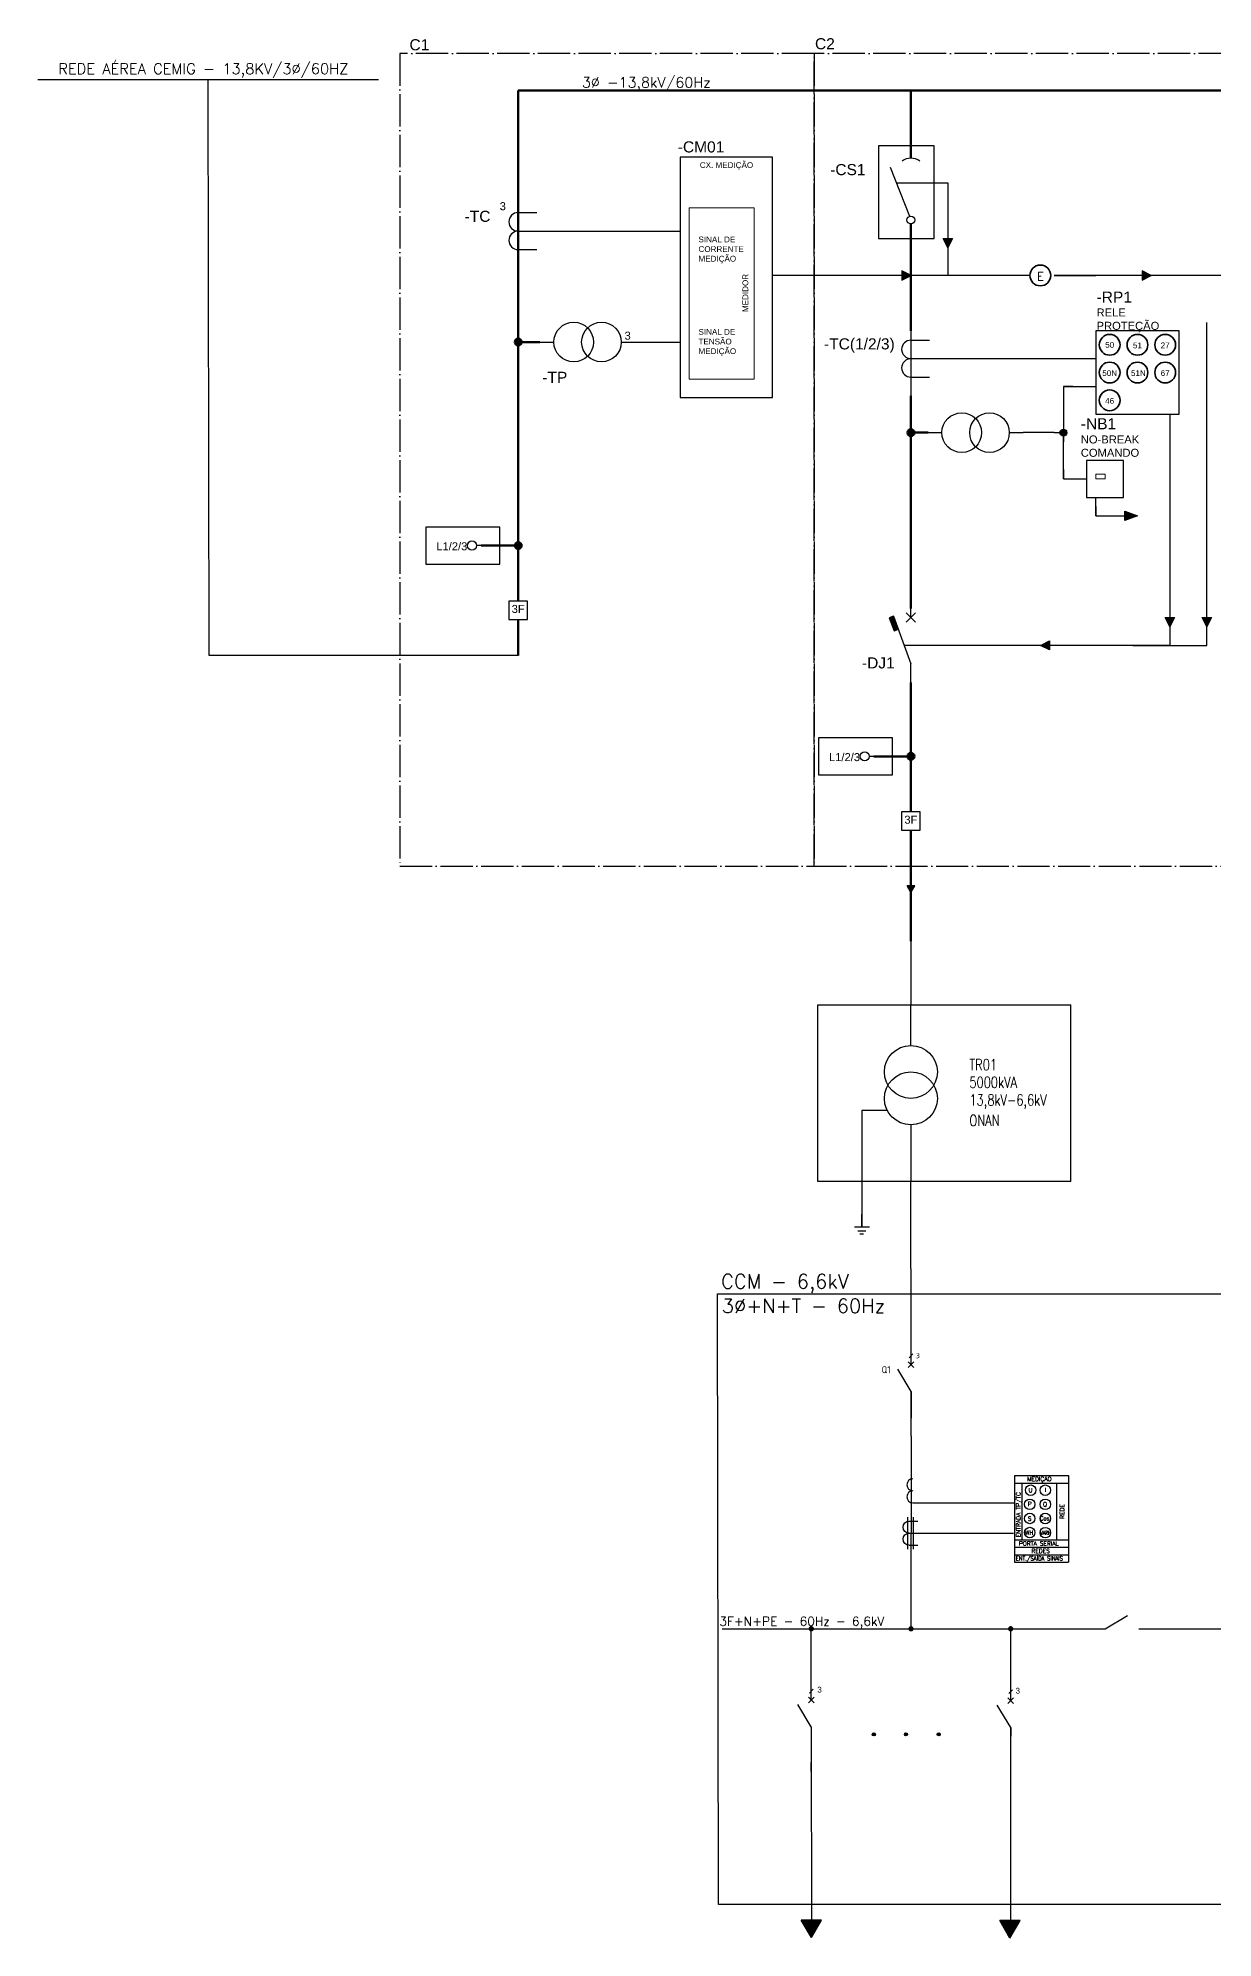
# Model space of a CAD drawing. Header units: metres. Extents: x 3327 to 4252, y 2427 to 3035.
# Drawn here: x 3327 to 3691, y 2440 to 3028 of the extents above; entities that cross this region are included whole.
import ezdxf
from ezdxf.enums import TextEntityAlignment as Align

# ---------------------------------------------------------------- set-up
doc = ezdxf.new("R2010")
doc.units = ezdxf.units.M
doc.header["$LTSCALE"] = 50
doc.header["$MEASUREMENT"] = 0
doc.header["$PDMODE"] = 1
doc.header["$PDSIZE"] = 10
for name, pattern in [('CONTINUA', [0.6, 0.2, 0.2, 0.2]), ('DASHDOTX2', [2, 1, -0.5, 0, -0.5]), ('EPL_DASH', [1, 0.5, -0.5]), ('EPL_DASHDOT', [1, 0.8, -0.1, 0, -0.1]), ('PHANTOM', [63.5, 31.75, -6.35, 6.35, -6.35, 6.35, -6.35])]:
    doc.linetypes.add(name, pattern=pattern)
doc.layers.get('0').update_dxf_attribs({"linetype": 'CONTINUOUS'})
for name, color, linetype in [('1', 1, 'CONTINUOUS'), ('2', 7, 'CONTINUOUS'), ('3', 1, 'CONTINUOUS'), ('5', 1, 'CONTINUOUS'), ('condutores', 1, 'CONTINUOUS'), ('E-SYM2', 7, 'CONTINUOUS'), ('EL_TEXTO', 2, 'CONTINUOUS'), ('EL_VIEWPORT', 6, 'CONTINUOUS'), ('LIMITE', 4, 'DASHDOTX2'), ('LINHA V', 3, 'CONTINUOUS'), ('NOTAS_GERAIS', 8, 'CONTINUOUS')]:
    doc.layers.add(name, color=color, linetype=linetype)
for name, color, linetype, lineweight in [('EPLAN100', 7, 'CONTINUOUS', 0), ('EPLAN108', 1, 'CONTINUOUS', 35), ('EPLAN300', 1, 'CONTINUOUS', 25), ('EPLAN301', 7, 'CONTINUOUS', 25), ('EPLAN305', 5, 'EPL_DASH', 25), ('EPLAN307', 134, 'EPL_DASHDOT', 25), ('EPLAN311', 1, 'CONTINUOUS', 25), ('EPLAN400', 7, 'CONTINUOUS', 35), ('EPLAN420', 7, 'CONTINUOUS', 35), ('EPLAN452', 73, 'CONTINUOUS', 35), ('EPLAN500', 3, 'CONTINUOUS', 35), ('EPLAN501', 3, 'CONTINUOUS', 35), ('EPLAN540', 1, 'CONTINUOUS', 50)]:
    doc.layers.add(name, color=color, linetype=linetype, lineweight=lineweight)
doc.styles.add('ARIAL', font='arial.ttf', dxfattribs={"height": 50})
doc.styles.add('R120', font='simplex.shx', dxfattribs={"height": 3})
doc.styles.add('ROMANS', font='romans.shx', dxfattribs={"width": 0.9})
doc.styles.add('Romans.shx', font='')
doc.styles.add('Romans.shx_I', font='')
doc.styles.add('SIMPLEX', font='isocp.shx')
doc.styles.get('Romans.shx').set_extended_font_data('Romans.shx')
doc.styles.get('Romans.shx_I').set_extended_font_data('Romans.shx', italic=True)

# ---------------------------------------------------------------- blocks, each defined once
blk = doc.blocks.new('TRAFO_JANELA')
at = {"ltscale": 5}
for p, q in [((0, -4.47), (0, 4.47)), ((0.49, 3.36), (2.95, 3.36)), ((1.66, -4.47), (1.66, 4.47)), ((0.49, -0.01), (2.95, -0.01)), ((0.49, -3.39), (2.95, -3.39))]:
    blk.add_line(p, q, dxfattribs=at)
for centre in [(0.49, 1.68), (0.49, -1.7)]:
    blk.add_arc(centre, 1.69, 90, 270)
blk = doc.blocks.new('TRAFO_CORRENTE')
at = {"ltscale": 5}
blk.add_line((0.97, -3.37), (6.7, -3.37), dxfattribs=at)
for centre in [(0.97, 1.69), (0.97, -1.69)]:
    blk.add_arc(centre, 1.69, 90, 270)

msp = doc.modelspace()

# ---------------------------------------------------------------- hatches: boundary and pattern name
at = {"layer": 'condutores', "linetype": 'CONTINUA', "lineweight": 25}
h = msp.add_hatch(color=256, dxfattribs=at)
h.dxf.hatch_style = 1
h.paths.add_polyline_path([(3596.09, 2765.67), (3598.51, 2765.67), (3597.3, 2763.58)])
h = msp.add_hatch(color=256, dxfattribs=at)
h.dxf.hatch_style = 1
h.paths.add_polyline_path([(3563.31, 2445.14), (3569.57, 2445.14), (3566.44, 2439.72)])
h = msp.add_hatch(color=256, dxfattribs=at)
h.dxf.hatch_style = 1
h.paths.add_polyline_path([(3624.87, 2445.03), (3631.13, 2445.03), (3628, 2439.61)])
at = {"layer": 'EL_VIEWPORT', "ltscale": 3}
h = msp.add_hatch(color=1, dxfattribs=at)
h.dxf.hatch_style = 1
h.paths.add_polyline_path([(3585.31, 2502.71, 1), (3586.28, 2502.71, 1)])
h = msp.add_hatch(color=1, dxfattribs=at)
h.dxf.hatch_style = 1
h.paths.add_polyline_path([(3595.27, 2502.71, 1), (3596.23, 2502.71, 1)])
h = msp.add_hatch(color=1, dxfattribs=at)
h.dxf.hatch_style = 1
h.paths.add_polyline_path([(3605.44, 2502.71, 1), (3606.41, 2502.71, 1)])
at = {"layer": 'EPLAN300', "linetype": 'Continuous', "lineweight": 25, "ltscale": 4}
for color, points in [(0, [(3608.76, 2963.39), (3607.32, 2966.26), (3610.19, 2966.26)]), (0, [(3597.38, 2954.8), (3594.52, 2956.23), (3594.52, 2953.36)]), (0, [(3671.8, 2954.8), (3668.93, 2956.23), (3668.93, 2953.36)]), (256, [(3592.08, 2844.72), (3593.42, 2845.23), (3591.9, 2849.25), (3590.56, 2848.74)]), (0, [(3677.53, 2845.9), (3676.1, 2848.77), (3678.96, 2848.77)]), (0, [(3688.99, 2845.9), (3687.56, 2848.77), (3690.43, 2848.77)]), (0, [(3637.41, 2840.17), (3640.28, 2841.6), (3640.28, 2838.74)])]:
    msp.add_hatch(color=color, dxfattribs=at).paths.add_polyline_path(points, flags=0)
at = {"layer": 'EPLAN311', "linetype": 'Continuous', "lineweight": 50, "ltscale": 4}
h = msp.add_hatch(color=1, dxfattribs=at)
edge = h.paths.add_edge_path()
edge.add_arc((3475.59, 2934.15), 1.07, 0, 360)
h = msp.add_hatch(color=1, dxfattribs=at)
edge = h.paths.add_edge_path()
edge.add_arc((3597.29, 2906.08), 1.07, 0, 360)
at = {"layer": 'EPLAN311', "linetype": 'Continuous', "lineweight": 25, "ltscale": 4}
h = msp.add_hatch(color=1, dxfattribs=at)
edge = h.paths.add_edge_path()
edge.add_arc((3644.58, 2906.08), 1.07, 0, 360)
msp.add_hatch(color=1, dxfattribs=at).paths.add_polyline_path([(3663.56, 2881.72), (3667.5, 2880.29), (3663.56, 2878.86)], flags=0)
at = {"layer": 'EPLAN311', "linetype": 'Continuous', "lineweight": 50, "ltscale": 4}
h = msp.add_hatch(color=1, dxfattribs=at)
edge = h.paths.add_edge_path()
edge.add_arc((3475.59, 2871.1), 1.07, 0, 360)
h = msp.add_hatch(color=1, dxfattribs=at)
edge = h.paths.add_edge_path()
edge.add_arc((3597.29, 2805.78), 1.07, 0, 360)

# ---------------------------------------------------------------- linework, layer by layer
for p, q in [((3629.37, 2582.9), (3646.17, 2582.9)), ((3629.37, 2582.9), (3629.37, 2556.04)), ((3629.37, 2580.56), (3646.17, 2580.56)), ((3631.71, 2580.56), (3631.71, 2563.04)), ((3642.55, 2563.04), (3642.55, 2580.56)), ((3646.17, 2582.9), (3646.17, 2556.04)), ((3629.37, 2563.04), (3646.17, 2563.04)), ((3631.71, 2563.04), (3646.17, 2563.04)), ((3629.37, 2560.71), (3646.17, 2560.71)), ((3629.37, 2558.37), (3646.17, 2558.37)), ((3629.37, 2556.04), (3646.17, 2556.04))]:
    msp.add_line(p, q)
at = {"color": 3, "linetype": 'Continuous'}
for centre in [(3597.29, 2707.98), (3597.29, 2699.79)]:
    msp.add_circle(centre, 8.2, dxfattribs=at)
for centre in [(3634.42, 2578.38), (3638.94, 2578.37), (3634.12, 2574), (3638.94, 2573.99), (3634.12, 2569.62), (3638.94, 2569.61), (3634.12, 2565.24), (3638.94, 2565.23)]:
    msp.add_circle(centre, 1.63)
at = {"layer": '1'}
for p, q in [((3596.76, 2619.43), (3597.93, 2620.6)), ((3565.84, 2515.52), (3567.01, 2516.69)), ((3627.63, 2515.35), (3628.8, 2516.52))]:
    msp.add_line(p, q, dxfattribs=at)
at = {"layer": '2', "ltscale": 0.1, "const_width": 0.829}
for points in [[(3566.01, 2535.44, 1), (3566.84, 2535.44, 1)], [(3596.91, 2535.43, 1), (3597.74, 2535.43, 1)], [(3627.8, 2535.43, 1), (3628.63, 2535.43, 1)]]:
    msp.add_lwpolyline(points, format="xyb", close=True, dxfattribs=at)
at = {"layer": '3', "color": 1}
for p, q in [((3598.22, 2618.13), (3596.47, 2616.37)), ((3596.47, 2618.13), (3598.22, 2616.37)), ((3567.31, 2514.22), (3565.55, 2512.46)), ((3565.55, 2514.22), (3567.31, 2512.46)), ((3629.09, 2514.05), (3627.34, 2512.29)), ((3627.34, 2514.05), (3629.09, 2512.29))]:
    msp.add_line(p, q, dxfattribs=at)
at = {"layer": '3', "ltscale": 0.1}
for p, q in [((3566.43, 2516.1), (3566.43, 2535.44)), ((3628.22, 2516.09), (3628.22, 2535.43)), ((3628.22, 2439.98), (3628.22, 2504.89)), ((3628.22, 2467.49), (3628.22, 2504.89))]:
    msp.add_line(p, q, dxfattribs=at)
at = {"layer": '3'}
msp.add_line((3566.42, 2505.06), (3566.45, 2439.73), dxfattribs=at)
at = {"layer": '5'}
for p, q in [((3597.34, 2617.25), (3597.34, 2620.01)), ((3597.34, 2595.15), (3597.34, 2608.96)), ((3566.43, 2513.34), (3566.43, 2516.1)), ((3628.22, 2513.17), (3628.22, 2515.93)), ((3566.43, 2491.25), (3566.43, 2494.01))]:
    msp.add_line(p, q, dxfattribs=at)
at = {"layer": '5', "color": 1}
for p, q in [((3597.34, 2608.96), (3593.2, 2615.86)), ((3597.34, 2608.96), (3597.34, 2606.2)), ((3657.53, 2535.43), (3664.43, 2539.57)), ((3566.43, 2505.06), (3562.28, 2511.95)), ((3628.22, 2504.89), (3624.07, 2511.78)), ((3566.43, 2505.06), (3566.43, 2502.29)), ((3628.22, 2504.89), (3628.22, 2502.12))]:
    msp.add_line(p, q, dxfattribs=at)
at = {"layer": 'condutores', "linetype": 'CONTINUA', "lineweight": 25}
for p, q in [((3597.3, 2763.58), (3596.09, 2765.67)), ((3598.51, 2765.67), (3596.09, 2765.67)), ((3597.3, 2763.58), (3598.51, 2765.67)), ((3566.44, 2439.72), (3563.31, 2445.14)), ((3569.57, 2445.14), (3563.31, 2445.14)), ((3566.44, 2439.72), (3569.57, 2445.14)), ((3628, 2439.61, 93.91), (3624.87, 2445.03, 93.91)), ((3631.13, 2445.03, 93.91), (3624.87, 2445.03, 93.91)), ((3628, 2439.61, 93.91), (3631.13, 2445.03, 93.91))]:
    msp.add_line(p, q, dxfattribs=at)
at = {"layer": 'condutores', "linetype": 'Continuous', "lineweight": 25}
for p, q in [((3597.3, 2748.47), (3597.3, 2728.81)), ((3598.05, 2565.04), (3629.14, 2565.04))]:
    msp.add_line(p, q, dxfattribs=at)
msp.add_lwpolyline([(3597.91, 2574.48), (3629.37, 2574.48)], dxfattribs=at)
at = {"layer": 'condutores', "linetype": 'CONTINUA', "lineweight": 25}
for p in [(3634.27, 2573.99), (3642.55, 2575.67)]:
    msp.add_point(p, dxfattribs=at)
at = {"layer": 'E-SYM2'}
for points in [[(3589.98, 2696.07), (3582.13, 2696.07), (3582.13, 2663.93)], [(3584.47, 2659.86), (3579.78, 2659.86)], [(3583.3, 2658.69), (3580.89, 2658.69)], [(3582.61, 2657.73), (3581.44, 2657.73)]]:
    msp.add_lwpolyline(points, dxfattribs=at)
msp.add_lwpolyline([(3582.13, 2663.93), (3582.13, 2663.93), (3582.13, 2659.86), (3582.13, 2659.86)], close=True, dxfattribs=at)
at = {"layer": 'EPLAN100', "color": 0, "linetype": 'Continuous', "lineweight": 0, "ltscale": 4}
for points in [[(3528.61, 2922.68), (3548.67, 2922.68), (3548.67, 2975.7), (3528.61, 2975.7)], [(3654.61, 2891.75), (3657.47, 2891.75), (3657.47, 2893.18), (3654.61, 2893.18)]]:
    msp.add_lwpolyline(points, close=True, dxfattribs=at)
at = {"layer": 'EPLAN108', "color": 1, "linetype": 'Continuous', "lineweight": 35, "ltscale": 4}
for centre in [(3637.41, 2954.8), (3658.9, 2933.3), (3667.5, 2933.3), (3676.1, 2933.3), (3658.9, 2924.71), (3667.5, 2924.71), (3676.1, 2924.71), (3658.9, 2916.11)]:
    msp.add_circle(centre, 3.22, dxfattribs=at)
at = {"layer": 'EPLAN300', "linetype": 'Continuous', "lineweight": 25}
for p, q in [((3590.91, 2988.39), (3596.85, 2973.12)), ((3591.9, 2849.25), (3597.29, 2834.44))]:
    msp.add_line(p, q, dxfattribs=at)
at = {"layer": 'EPLAN300', "linetype": 'Continuous', "lineweight": 25, "ltscale": 4}
for p, q in [((3475.59, 2980), (3475.59, 2957.07)), ((3475.59, 2974.27), (3481.32, 2974.27)), ((3475.59, 2962.8), (3481.32, 2962.8)), ((3597.29, 2940.47), (3597.29, 2917.54)), ((3482.34, 2934.15), (3486.64, 2934.15)), ((3507.53, 2934.15), (3511.83, 2934.15)), ((3597.29, 2934.74), (3603.02, 2934.74)), ((3597.29, 2923.27), (3603.02, 2923.27)), ((3602.61, 2906.08), (3606.91, 2906.08)), ((3627.8, 2906.08), (3632.1, 2906.08)), ((3595.86, 2850.2), (3598.73, 2847.34)), ((3598.73, 2850.2), (3595.86, 2847.34)), ((3597.29, 2848.77), (3597.29, 2851.63)), ((3597.29, 2828.71), (3597.29, 2834.44))]:
    msp.add_line(p, q, dxfattribs=at)
for points in [[(3587.26, 2966.26), (3604.46, 2966.26), (3604.46, 2994.91), (3587.26, 2994.91)], [(3608.76, 2963.39), (3607.32, 2966.26), (3610.19, 2966.26)], [(3597.38, 2954.8), (3594.52, 2956.23), (3594.52, 2953.36)], [(3671.8, 2954.8), (3668.93, 2956.23), (3668.93, 2953.36)], [(3654.61, 2911.81), (3680.4, 2911.81), (3680.4, 2937.6), (3654.61, 2937.6)], [(3651.74, 2886.02), (3663.2, 2886.02), (3663.2, 2897.48), (3651.74, 2897.48)], [(3472.73, 2848.18), (3478.46, 2848.18), (3478.46, 2853.91), (3472.73, 2853.91)], [(3592.08, 2844.72), (3593.42, 2845.23), (3591.9, 2849.25), (3590.56, 2848.74)], [(3677.53, 2845.9), (3676.1, 2848.77), (3678.96, 2848.77)], [(3688.99, 2845.9), (3687.56, 2848.77), (3690.43, 2848.77)], [(3637.41, 2840.17), (3640.28, 2841.6), (3640.28, 2838.74)], [(3594.43, 2782.86), (3600.16, 2782.86), (3600.16, 2788.59), (3594.43, 2788.59)]]:
    msp.add_lwpolyline(points, close=True, dxfattribs=at)
at = {"layer": 'EPLAN300', "linetype": 'EPL_DASH', "lineweight": 25, "ltscale": 4}
for points in [[(3592.84, 2983.45), (3608.76, 2983.45), (3608.76, 2954.8)], [(3634.19, 2954.8), (3554.4, 2954.8)], [(3666.07, 2840.17), (3688.99, 2840.17), (3688.99, 2954.8), (3654.61, 2954.8), (3654.61, 2954.8), (3654.61, 2954.8), (3654.61, 2954.8), (3654.61, 2954.8), (3654.61, 2954.8), (3654.61, 2954.8), (3654.61, 2954.8), (3654.61, 2954.8), (3654.61, 2954.8), (3654.61, 2954.8), (3654.61, 2954.8), (3641.71, 2954.8), (3654.61, 2954.8)], [(3763.32, 2954.8), (3683.53, 2954.8)], [(3677.53, 2911.81), (3677.53, 2840.17), (3595.21, 2840.17)]]:
    msp.add_lwpolyline(points, dxfattribs=at)
at = {"layer": 'EPLAN300', "linetype": 'Continuous', "lineweight": 25, "ltscale": 4}
for centre, radius in [((3597.29, 2971.99), 1.21), ((3492.79, 2934.15), 6.14), ((3501.39, 2934.15), 6.14), ((3613.05, 2906.08), 6.14), ((3621.65, 2906.08), 6.14), ((3585.79, 2502.71), 0.484), ((3595.75, 2502.71), 0.484), ((3605.93, 2502.71), 0.484)]:
    msp.add_circle(centre, radius, dxfattribs=at)
at = {"layer": 'EPLAN300', "color": 1, "linetype": 'Continuous', "lineweight": 25, "ltscale": 4}
msp.add_arc((3597.29, 2986.57), 4.56, 53.1301, 126.8699, dxfattribs=at)
at = {"layer": 'EPLAN300', "linetype": 'Continuous', "lineweight": 25, "ltscale": 4}
for centre in [(3475.59, 2971.4), (3475.59, 2965.67), (3597.29, 2931.87), (3597.29, 2926.14)]:
    msp.add_arc(centre, 2.87, 90, 270, dxfattribs=at)
at = {"layer": 'EPLAN301', "color": 0, "linetype": 'Continuous', "lineweight": 25, "ltscale": 4}
for p, q in [((3467, 2871.1), (3462.7, 2871.1)), ((3588.7, 2805.78), (3584.4, 2805.78))]:
    msp.add_line(p, q, dxfattribs=at)
for centre in [(3461.27, 2871.1), (3582.97, 2805.78)]:
    msp.add_circle(centre, 1.43, dxfattribs=at)
at = {"layer": 'EPLAN305', "color": 1, "linetype": 'EPL_DASH', "lineweight": 25, "ltscale": 4}
for points in [[(3525.74, 2916.95), (3554.4, 2916.95), (3554.4, 2991.46), (3525.74, 2991.46)], [(3446.94, 2865.37), (3469.86, 2865.37), (3469.86, 2876.84), (3446.94, 2876.84)], [(3568.64, 2800.05), (3591.56, 2800.05), (3591.56, 2811.52), (3568.64, 2811.52)]]:
    msp.add_lwpolyline(points, close=True, dxfattribs=at)
at = {"layer": 'EPLAN307', "color": 18, "linetype": 'EPL_DASHDOT', "lineweight": 25, "ltscale": 0.25, "true_color": 0x000000}
for points in [[(3438.94, 2771.71), (3567.29, 2771.71), (3567.29, 3023.57), (3438.94, 3023.57)], [(3567.29, 2771.71), (3696.42, 2771.71), (3696.42, 3023.57), (3567.29, 3023.57)]]:
    msp.add_lwpolyline(points, close=True, dxfattribs=at)
at = {"layer": 'EPLAN311', "linetype": 'Continuous', "lineweight": 25, "ltscale": 4}
for p, q in [((3326.77, 3015.53), (3432.35, 3015.53)), ((3379.85, 2837.04), (3379.56, 3015.54))]:
    msp.add_line(p, q, dxfattribs=at)
at = {"layer": 'EPLAN311', "color": 1, "linetype": 'Continuous', "lineweight": 50, "ltscale": 4}
for p, q in [((3478.46, 3012.11), (3475.59, 3012.11)), ((3475.59, 3012.11), (3475.59, 3009.24)), ((3594.43, 3012.11), (3597.29, 3012.11)), ((3597.29, 3012.11), (3597.29, 3009.24)), ((3475.59, 2937.01), (3475.59, 2931.28)), ((3478.46, 2934.15), (3475.59, 2934.15)), ((3597.29, 2908.95), (3597.29, 2903.21)), ((3600.16, 2906.08), (3597.29, 2906.08)), ((3472.73, 2871.1), (3475.59, 2871.1)), ((3597.29, 2808.65), (3597.29, 2802.92)), ((3594.43, 2805.78), (3597.29, 2805.78))]:
    msp.add_line(p, q, dxfattribs=at)
at = {"layer": 'EPLAN311', "color": 1, "linetype": 'Continuous', "lineweight": 25, "ltscale": 4}
for p, q in [((3475.59, 2968.53), (3525.74, 2968.53)), ((3511.83, 2934.15), (3525.74, 2934.15)), ((3654.61, 2929), (3597.29, 2929)), ((3644.58, 2920.41), (3654.61, 2920.41)), ((3644.58, 2920.41), (3644.58, 2906.08)), ((3647.44, 2920.41), (3644.58, 2920.41)), ((3644.58, 2920.41), (3644.58, 2917.54)), ((3644.58, 2908.95), (3644.58, 2903.21)), ((3641.71, 2906.08), (3632.1, 2906.08)), ((3641.71, 2906.08), (3644.58, 2906.08)), ((3644.58, 2891.75), (3644.58, 2906.08)), ((3644.58, 2894.62), (3644.58, 2891.75)), ((3644.58, 2891.75), (3651.74, 2891.75)), ((3644.58, 2891.75), (3647.44, 2891.75)), ((3654.61, 2880.29), (3654.61, 2886.02)), ((3654.61, 2883.16), (3654.61, 2880.29)), ((3654.61, 2880.29), (3664.63, 2880.29)), ((3654.61, 2880.29), (3657.47, 2880.29)), ((3661.77, 2880.29), (3663.56, 2880.29)), ((3597.35, 2620.02), (3597.29, 2674)), ((3597.34, 2595.15), (3597.32, 2535.43)), ((3538.78, 2535.43), (3657.53, 2535.43)), ((3667.91, 2535.44), (3777.19, 2535.44))]:
    msp.add_line(p, q, dxfattribs=at)
at = {"layer": 'EPLAN311', "ltscale": 3}
for p, q in [((3475.59, 2837.04), (3379.85, 2837.04)), ((3597.34, 2606.2), (3597.34, 2600.68))]:
    msp.add_line(p, q, dxfattribs=at)
at = {"layer": 'EPLAN311', "color": 1, "linetype": 'Continuous', "lineweight": 25, "ltscale": 4}
msp.add_lwpolyline([(3663.56, 2881.72), (3667.5, 2880.29), (3663.56, 2878.86)], close=True, dxfattribs=at)
at = {"layer": 'EPLAN311', "color": 1, "linetype": 'Continuous', "lineweight": 50, "ltscale": 4}
for centre in [(3475.59, 2934.15), (3597.29, 2906.08), (3475.59, 2871.1), (3597.29, 2805.78)]:
    msp.add_circle(centre, 1.07, dxfattribs=at)
at = {"layer": 'EPLAN311', "color": 1, "linetype": 'Continuous', "lineweight": 25, "ltscale": 4}
msp.add_circle((3644.58, 2906.08), 1.07, dxfattribs=at)
at = {"layer": 'EPLAN540', "color": 1, "linetype": 'Continuous', "lineweight": 50, "ltscale": 4}
for p, q in [((3475.59, 3012.11), (3855.55, 3012.11)), ((3475.59, 3012.11), (3475.59, 2853.91)), ((3597.29, 3012.11), (3597.29, 2991.13)), ((3597.29, 2970.78), (3597.29, 2937.6)), ((3475.59, 2934.15), (3475.59, 2957.07)), ((3478.46, 2934.15), (3482.34, 2934.15)), ((3597.29, 2906.08), (3597.29, 2917.54)), ((3597.29, 2906.08), (3597.29, 2871.69)), ((3600.16, 2906.08), (3602.61, 2906.08)), ((3472.73, 2871.1), (3464.13, 2871.1)), ((3597.29, 2871.69), (3597.29, 2851.63)), ((3475.59, 2848.18), (3475.59, 2837.04)), ((3597.29, 2805.78), (3597.29, 2828.71)), ((3594.43, 2805.78), (3585.83, 2805.78)), ((3597.29, 2805.78), (3597.3, 2788.59)), ((3597.3, 2782.86), (3597.3, 2748.47))]:
    msp.add_line(p, q, dxfattribs=at)
at = {"layer": 'LIMITE', "linetype": 'PHANTOM', "ltscale": 0.3}
for p, q in [((3568.45, 2674), (3568.45, 2728.81)), ((3568.45, 2728.81), (3646.82, 2728.81)), ((3646.82, 2674), (3646.82, 2728.81)), ((3646.82, 2674), (3568.45, 2674))]:
    msp.add_line(p, q, dxfattribs=at)
at = {"layer": 'LIMITE', "color": 7, "linetype": 'PHANTOM', "ltscale": 0.3}
msp.add_lwpolyline([(3537.31, 2639.24), (3912.68, 2639.24), (3913.02, 2449.96), (3537.64, 2449.96)], close=True, dxfattribs=at)
at = {"layer": 'LINHA V', "ltscale": 0.5}
for p, q in [((3597.29, 2716.18), (3597.29, 2728.84)), ((3597.29, 2691.59), (3597.29, 2674.04))]:
    msp.add_line(p, q, dxfattribs=at)

# ---------------------------------------------------------------- block references
at = {"layer": 'condutores', "xscale": 1.104789002183372, "yscale": 1.104789002183372, "zscale": 1.104789002183372}
msp.add_blockref('TRAFO_CORRENTE', (3596.84, 2578.2), dxfattribs=at)
at = {"layer": 'condutores', "xscale": -1.104789002183372, "yscale": 1.104789002183372, "zscale": 1.104789002183372, "rotation": 180}
msp.add_blockref('TRAFO_JANELA', (3596.21, 2565.03), dxfattribs=at)

# ---------------------------------------------------------------- texts
at = {"layer": '2', "style": 'SIMPLEX'}
msp.add_attdef('3', text='3', height=1.66, dxfattribs=at).set_placement((3598.79, 2620.1), align=Align.MIDDLE_LEFT)
at = {"layer": 'EL_TEXTO', "color": 3, "linetype": 'Continuous', "style": 'ROMANS', "width": 0.75}
for s, height, p in [('TR01', 3.451, (3615.43, 2708.51)), ('5000kVA', 3.451, (3615.43, 2703.04)), ('13,8kV-6,6kV', 3.4506, (3615.43, 2697.56)), ('ONAN', 3.451, (3615.43, 2691.24))]:
    msp.add_text(s, height=height, dxfattribs=at).set_placement(p)
at = {"layer": 'EL_TEXTO', "style": 'R120'}
for s, p in [('CCM - 6,6kV', (3538.46, 2639.54)), ('3Ø+N+T - 60Hz', (3538.7, 2631.96))]:
    msp.add_text(s, height=4.4192, dxfattribs=at).set_placement(p, align=Align.BOTTOM_LEFT)
at = {"layer": 'EL_TEXTO', "style": 'ROMANS'}
msp.add_text('3F+N+PE - 60Hz - 6,6kV ', height=2.762, dxfattribs=at).set_placement((3537.93, 2537.76, 93.91), align=Align.MIDDLE_LEFT)
at = {"layer": 'EL_TEXTO', "color": 1, "style": 'SIMPLEX'}
msp.add_attdef('Q1', text='Q1', height=2.21, dxfattribs=at).set_placement((3590.95, 2615.73), align=Align.MIDDLE_RIGHT)
at = {"layer": 'EPLAN108', "color": 1, "style": 'ARIAL'}
for p in [(3469.86, 2974.27), (3508.55, 2934.15)]:
    msp.add_text('3', height=2.48, dxfattribs=at).set_placement(p, align=Align.BOTTOM_LEFT)
at = {"layer": 'EPLAN108', "color": 0, "style": 'Romans.shx_I'}
msp.add_text('E', height=2.6, dxfattribs=at).set_placement((3637.41, 2954.53), align=Align.MIDDLE_CENTER)
at = {"layer": 'EPLAN108', "color": 0, "style": 'ARIAL'}
msp.add_text('MEDIDOR', height=1.791, rotation=90, dxfattribs=at).set_placement((3545.98, 2943.46), align=Align.MIDDLE_LEFT)
at = {"layer": 'EPLAN108', "style": 'ARIAL'}
for s, p in [('50', (3658.9, 2933.3)), ('51', (3667.5, 2933.12)), ('27', (3676.1, 2933.12)), ('50N', (3658.9, 2924.53)), ('51N', (3667.79, 2924.53)), ('67', (3676.1, 2924.53)), ('46', (3658.9, 2915.93))]:
    msp.add_text(s, height=1.791, dxfattribs=at).set_placement(p, align=Align.MIDDLE_CENTER)
at = {"layer": 'EPLAN108', "color": 1, "style": 'ARIAL'}
for p in [(3568.99, 2516.57, -93.91), (3630.42, 2516.24)]:
    msp.add_text('3', height=1.79, dxfattribs=at).set_placement(p, align=Align.MIDDLE_CENTER)
at = {"layer": 'EPLAN108', "color": 1, "char_height": 1.791, "attachment_point": 4, "style": 'ARIAL'}
for s, insert in [('SINAL DE\\PCORRENTE\\PMEDIÇÃO', (3531.47, 2962.69)), ('SINAL DE\\PTENSÃO\\PMEDIÇÃO', (3531.47, 2934.04))]:
    msp.add_mtext(s, dxfattribs=dict(at, insert=insert))
at = {"layer": 'EPLAN400', "color": 1, "style": 'ARIAL'}
for s, p in [('C1', (3448.05, 3026.28)), ('C2', (3573.72, 3026.6)), ('-CS1', (3583.24, 2987.59))]:
    msp.add_text(s, height=3.444, dxfattribs=at).set_placement(p, align=Align.MIDDLE_RIGHT)
msp.add_text('-CM01', height=3.444, dxfattribs=at).set_placement((3539.48, 2996.35), align=Align.TOP_RIGHT)
for s, p in [('-TC', (3467, 2971.4)), ('-TC(1/2/3)', (3592.28, 2931.87)), ('-DJ1', (3592.28, 2833.01))]:
    msp.add_text(s, height=3.444, dxfattribs=at).set_placement(p, align=Align.RIGHT)
msp.add_text('-RP1', height=3.444, dxfattribs=at).set_placement((3654.84, 2946.35))
msp.add_text('-TP', height=3.444, dxfattribs=at).set_placement((3486.93, 2920.48), align=Align.BOTTOM_CENTER)
msp.add_text('-NB1', height=3.444, dxfattribs=at).set_placement((3649.95, 2910.57), align=Align.TOP_LEFT)
at = {"layer": 'EPLAN420', "color": 0, "style": 'ARIAL'}
for p in [(3459.83, 2870.86), (3581.53, 2805.54)]:
    msp.add_text('L1/2/3', height=2.48, dxfattribs=at).set_placement(p, align=Align.MIDDLE_RIGHT)
for p in [(3475.59, 2852.7), (3597.29, 2787.38)]:
    msp.add_text('3F', height=2.48, dxfattribs=at).set_placement(p, align=Align.TOP_CENTER)
at = {"layer": 'EPLAN452', "color": 1, "style": 'Romans.shx'}
msp.add_text('3Ø -13,8kV/60Hz ', height=3.234, dxfattribs=at).set_placement((3516.42, 3012.02), align=Align.BOTTOM_CENTER)
at = {"layer": 'EPLAN500', "color": 0, "char_height": 2.48, "attachment_point": 1, "style": 'ARIAL'}
for s, insert in [('RELE\\PPROTEÇÃO', (3654.84, 2944.56)), ('NO-BREAK\\PCOMANDO', (3649.95, 2905.22))]:
    msp.add_mtext(s, dxfattribs=dict(at, insert=insert))
at = {"layer": 'EPLAN501', "color": 0, "style": 'ARIAL'}
msp.add_text('CX. MEDIÇÃO', height=1.7909, dxfattribs=at).set_placement((3548.42, 2989.89), align=Align.TOP_RIGHT)
at = {"layer": 'NOTAS_GERAIS', "color": 1, "linetype": 'CONTINUA', "lineweight": 25, "style": 'ROMANS'}
msp.add_text('REDE AÉREA CEMIG - 13,8KV/3Ø/60HZ', height=3.3144, dxfattribs=at).set_placement((3378.01, 3017.17), align=Align.CENTER)
at = {"layer": 'NOTAS_GERAIS', "linetype": 'CONTINUA', "lineweight": 25, "style": 'ROMANS'}
for s, height, p in [('MEDIÇÃO', 1.326, (3633.33, 2581.22)), ('U', 1.33, (3633.75, 2577.71)), ('I', 1.33, (3638.73, 2577.82)), ('P', 1.33, (3633.5, 2573.44)), ('Q', 1.33, (3638.22, 2573.32)), ('S', 1.33, (3633.53, 2568.91)), ('PORTA SERIAL', 1.3257, (3630.77, 2561.2)), ('WH', 1.326, (3632.64, 2564.56)), ('REDES', 1.326, (3634.68, 2558.91))]:
    msp.add_text(s, height=height, dxfattribs=at).set_placement(p)
for s, height, p in [('ENTRADA TP/TC', 1.3257, (3631.23, 2563.75)), ('REDE', 1.326, (3644.82, 2569.48))]:
    msp.add_text(s, height=height, rotation=90, dxfattribs=at).set_placement(p)
for s, height, width, p in [('Cos', 1.326, 0.9, (3637.3, 2568.98)), ('ENT./SAÍDA SINAIS', 1.3257, 0.85, (3629.82, 2556.57))]:
    msp.add_text(s, height=height, dxfattribs=dict(at, width=width)).set_placement(p)
at = {"layer": 'NOTAS_GERAIS', "style": 'R120', "width": 0.65}
msp.add_text('VARH', height=1.193, dxfattribs=at).set_placement((3637.45, 2564.57))

doc.saveas('drawing.dxf')
